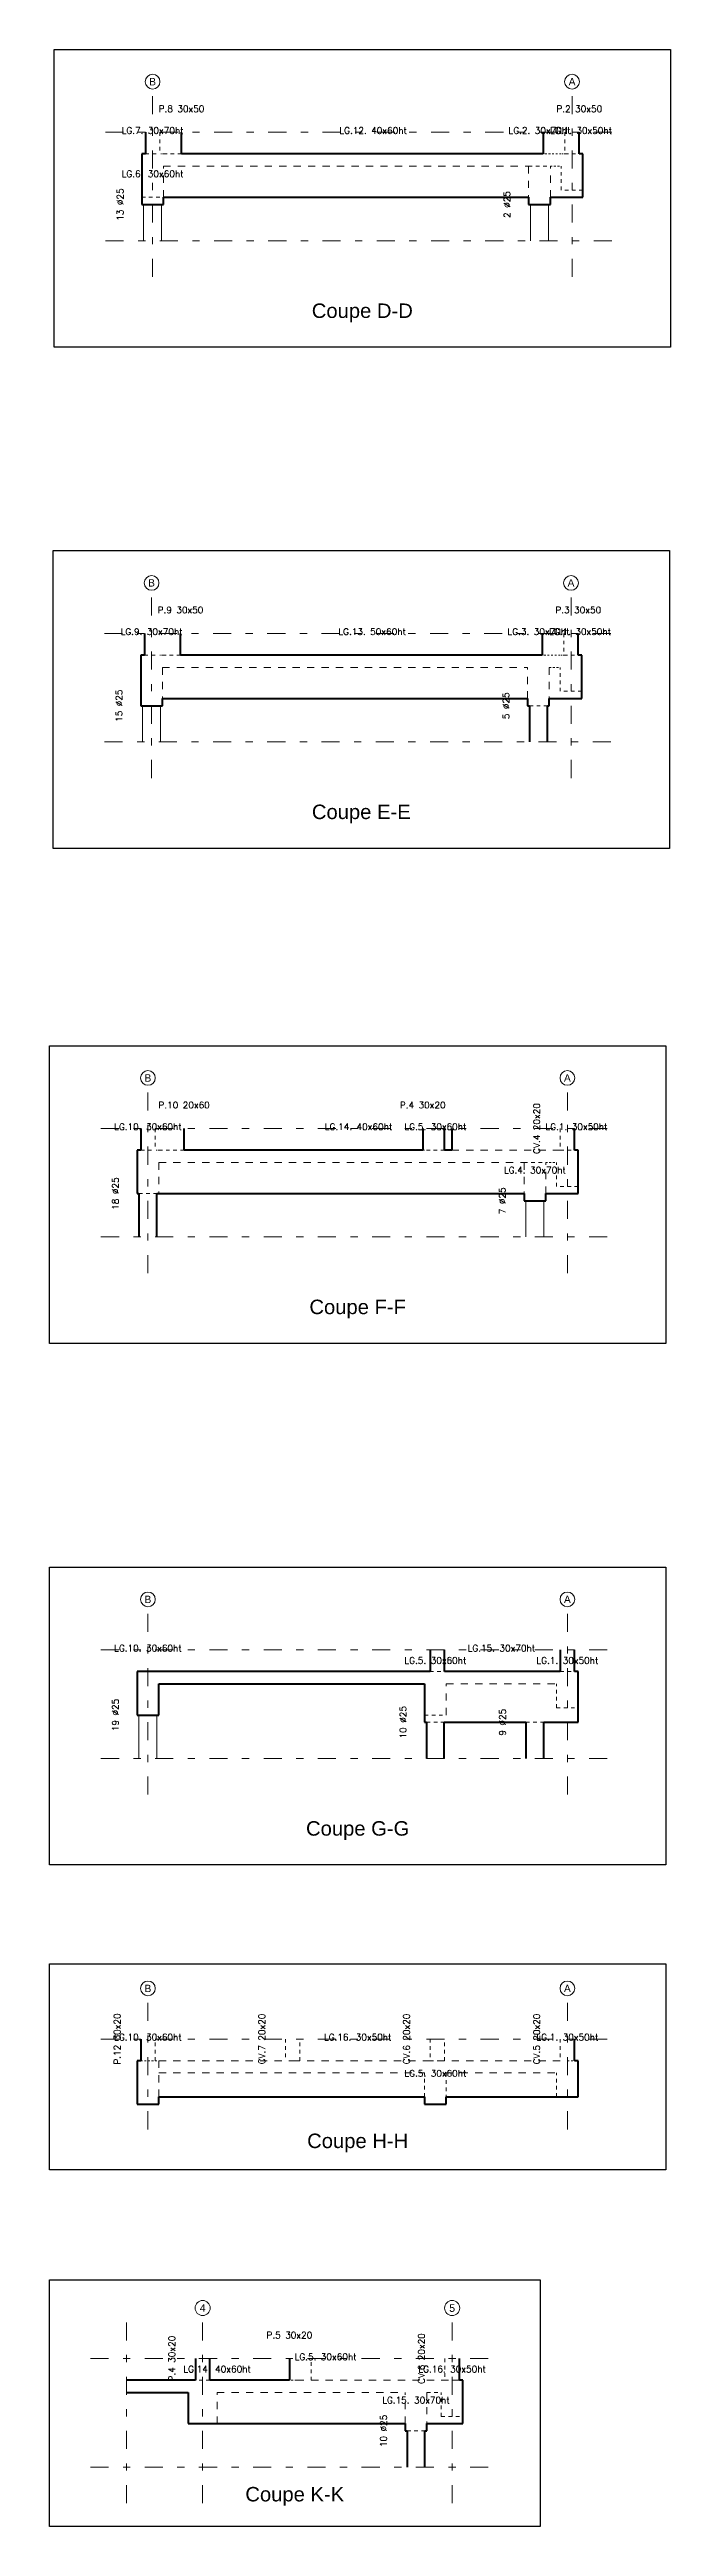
# Model space of a CAD drawing. Header units: centimetres. Extents: x -4069 to 1403, y -6242 to 452.
# Drawn here: x -3444 to -2586, y -6242 to -2815 of the extents above; entities that cross this region are included whole.
import ezdxf

# ---------------------------------------------------------------- set-up
doc = ezdxf.new("R2010")
doc.units = ezdxf.units.CM
doc.header["$LTSCALE"] = 100
doc.linetypes.add('GrDotted', pattern=[0.4, 0.1, -0.1, 0.1, -0.1])
doc.linetypes.add('GrFeatureAxis', pattern=[0.85, 0.25, -0.2, 0.1, -0.2, 0.1])
for name, color, linetype in [('farges. Coupe D-D', 7, 'Continuous'), ('farges. Coupe E-E', 7, 'Continuous'), ('farges. Coupe F-F', 7, 'Continuous'), ('farges. Coupe G-G', 7, 'Continuous'), ('farges. Coupe H-H', 7, 'Continuous'), ('farges. Coupe K-K', 7, 'Continuous'), ('K_ENT_M_farges_Bottom view 4 - Souterain Coupe A-A Coupe B-B Coupe C-C Coupe D-D Coupe E-E Coupe F-F Coupe G-G Coupe H-H Coupe K-K', 7, 'Continuous'), ('K_SYM_M_farges_Bottom view 4 - Souterain Coupe A-A Coupe B-B Coupe C-C Coupe D-D Coupe E-E Coupe F-F Coupe G-G Coupe H-H Coupe K-K', 7, 'Continuous')]:
    doc.layers.add(name, color=color, linetype=linetype)
doc.styles.add('GrGrid', font='ARIAL.TTF', dxfattribs={"height": 17})
doc.styles.add('GrTitleDrawing', font='swissli.ttf', dxfattribs={"height": 20})

msp = doc.modelspace()

# ---------------------------------------------------------------- linework, layer by layer
at = {"layer": 'farges. Coupe D-D', "color": 251, "linetype": 'GrFeatureAxis', "lineweight": 18}
for p, q in [((-3301.6, -2879.4), (-3301.6, -3129.4)), ((-2721.6, -2879.4), (-2721.6, -3129.4))]:
    msp.add_line(p, q, dxfattribs=at)
at = {"layer": 'farges. Coupe D-D', "color": 9, "linetype": 'GrFeatureAxis', "lineweight": 20}
for p, q in [((-3366.6, -2929.4), (-2656.6, -2929.4)), ((-3366.6, -3079.4), (-2656.6, -3079.4))]:
    msp.add_line(p, q, dxfattribs=at)
at = {"layer": 'farges. Coupe D-D', "color": 6, "linetype": 'Continuous', "lineweight": 60}
for p, q in [((-3311.6, -2929.4), (-3311.6, -2959.4)), ((-3261.6, -2959.4), (-3261.6, -2929.4)), ((-2761.6, -2929.4), (-2761.6, -2959.4)), ((-2711.6, -2959.4), (-2711.6, -2929.4))]:
    msp.add_line(p, q, dxfattribs=at)
at = {"layer": 'farges. Coupe D-D', "color": 9, "linetype": 'GrDotted', "lineweight": 15, "ltscale": 0.5}
for p, q in [((-3291.6, -2929.4), (-3291.6, -2959.4)), ((-2731.6, -2929.4), (-2731.6, -2959.4)), ((-3261.6, -2959.4), (-3286.6, -2959.4)), ((-2781.6, -2976.4), (-2751.6, -2976.4)), ((-2736.6, -3009.4), (-2736.6, -2976.4)), ((-2706.6, -3009.4), (-2736.6, -3009.4)), ((-3316.6, -3019.4), (-3286.6, -3019.4))]:
    msp.add_line(p, q, dxfattribs=at)
at = {"layer": 'farges. Coupe D-D', "color": 102, "linetype": 'Continuous', "lineweight": 60}
for p, q in [((-3311.6, -2959.4), (-3316.6, -2959.4)), ((-3316.6, -2959.4), (-3316.6, -3029.4)), ((-2781.6, -2959.4), (-3261.6, -2959.4)), ((-2761.6, -2959.4), (-2781.6, -2959.4)), ((-2706.6, -2959.4), (-2711.6, -2959.4)), ((-2706.6, -3009.4), (-2706.6, -2959.4)), ((-2706.6, -3019.4), (-2706.6, -3009.4)), ((-3316.6, -3029.4), (-3286.6, -3029.4)), ((-3286.6, -3029.4), (-3286.6, -3019.4)), ((-3286.6, -3019.4), (-2781.6, -3019.4)), ((-2781.6, -3019.4), (-2781.6, -3029.4)), ((-2781.6, -3029.4), (-2751.6, -3029.4)), ((-2751.6, -3029.4), (-2751.6, -3019.4)), ((-2751.6, -3019.4), (-2706.6, -3019.4))]:
    msp.add_line(p, q, dxfattribs=at)
at = {"layer": 'farges. Coupe D-D', "color": 5, "linetype": 'GrDotted', "lineweight": 20, "ltscale": 0.5}
for p, q in [((-3311.6, -2959.4), (-3291.6, -2959.4)), ((-2731.6, -2959.4), (-2711.6, -2959.4))]:
    msp.add_line(p, q, dxfattribs=at)
at = {"layer": 'farges. Coupe D-D', "color": 9, "linetype": 'GrDotted', "lineweight": 15, "ltscale": 0.125}
for p, q in [((-3286.6, -2959.4), (-3291.6, -2959.4)), ((-2731.6, -2959.4), (-2736.6, -2959.4))]:
    msp.add_line(p, q, dxfattribs=at)
at = {"layer": 'farges. Coupe D-D', "color": 9, "linetype": 'GrDotted', "lineweight": 15}
for p, q in [((-3286.6, -3019.4), (-3286.6, -2976.4)), ((-3286.6, -2976.4), (-2781.6, -2976.4)), ((-2781.6, -2976.4), (-2781.6, -3019.4)), ((-2751.6, -3019.4), (-2751.6, -2976.4))]:
    msp.add_line(p, q, dxfattribs=at)
at = {"layer": 'farges. Coupe D-D', "color": 9, "linetype": 'GrDotted', "lineweight": 15, "ltscale": 0.25}
for p, q in [((-2751.6, -2959.4), (-2761.6, -2959.4)), ((-2736.6, -2959.4), (-2751.6, -2959.4)), ((-2751.6, -2976.4), (-2736.6, -2976.4))]:
    msp.add_line(p, q, dxfattribs=at)
at = {"layer": 'farges. Coupe D-D', "color": 6, "linetype": 'Continuous', "lineweight": 20}
for p, q in [((-3314, -3029.4), (-3314, -3079.4)), ((-3289.1, -3079.4), (-3289.1, -3029.4)), ((-2779, -3029.4), (-2779, -3079.4)), ((-2754.1, -3079.4), (-2754.1, -3029.4))]:
    msp.add_line(p, q, dxfattribs=at)
at = {"layer": 'farges. Coupe D-D', "color": 9, "linetype": 'GrDotted', "lineweight": 15, "ltscale": 0.004919}
for p, q in [((-3313.8, -3029.4), (-3314, -3029.4)), ((-3289.1, -3029.4), (-3289.3, -3029.4)), ((-2778.8, -3029.4), (-2779, -3029.4)), ((-2754.1, -3029.4), (-2754.3, -3029.4))]:
    msp.add_line(p, q, dxfattribs=at)
at = {"layer": 'farges. Coupe D-D', "color": 6, "linetype": 'Continuous', "lineweight": 18}
for centre in [(-3301.6, -2859.4), (-2721.6, -2859.4)]:
    msp.add_ellipse(centre, major_axis=(7.21, 7.21), ratio=1, start_param=5.497787, end_param=11.780972, dxfattribs=at)
at = {"layer": 'farges. Coupe E-E', "color": 251, "linetype": 'GrFeatureAxis', "lineweight": 18}
for p, q in [((-3303, -3572.9), (-3303, -3822.9)), ((-2723, -3572.9), (-2723, -3822.9))]:
    msp.add_line(p, q, dxfattribs=at)
at = {"layer": 'farges. Coupe E-E', "color": 9, "linetype": 'GrFeatureAxis', "lineweight": 20}
for p, q in [((-3368, -3622.9), (-2658, -3622.9)), ((-3368, -3772.9), (-2658, -3772.9))]:
    msp.add_line(p, q, dxfattribs=at)
at = {"layer": 'farges. Coupe E-E', "color": 6, "linetype": 'Continuous', "lineweight": 60}
for p, q in [((-3313, -3622.9), (-3313, -3652.9)), ((-3263, -3652.9), (-3263, -3622.9)), ((-2763, -3622.9), (-2763, -3652.9)), ((-2713, -3652.9), (-2713, -3622.9)), ((-2780.4, -3722.9), (-2780.4, -3772.9)), ((-2755.6, -3772.9), (-2755.6, -3722.9))]:
    msp.add_line(p, q, dxfattribs=at)
at = {"layer": 'farges. Coupe E-E', "color": 9, "linetype": 'GrDotted', "lineweight": 15, "ltscale": 0.5}
for p, q in [((-2733, -3622.9), (-2733, -3652.9)), ((-3263, -3652.9), (-3288, -3652.9)), ((-2738, -3702.9), (-2738, -3669.9)), ((-2780.5, -3722.9), (-2755.5, -3722.9)), ((-2708, -3702.9), (-2738, -3702.9))]:
    msp.add_line(p, q, dxfattribs=at)
at = {"layer": 'farges. Coupe E-E', "color": 102, "linetype": 'Continuous', "lineweight": 60}
for p, q in [((-3313, -3652.9), (-3318, -3652.9)), ((-3318, -3652.9), (-3318, -3722.9)), ((-2783, -3652.9), (-3263, -3652.9)), ((-2763, -3652.9), (-2783, -3652.9)), ((-2708, -3652.9), (-2713, -3652.9)), ((-2708, -3702.9), (-2708, -3652.9)), ((-3318, -3722.9), (-3288, -3722.9)), ((-3288, -3722.9), (-3288, -3712.9)), ((-3288, -3712.9), (-2783, -3712.9)), ((-2783, -3712.9), (-2783, -3722.9)), ((-2783, -3722.9), (-2780.4, -3722.9)), ((-2755.6, -3722.9), (-2753, -3722.9)), ((-2753, -3722.9), (-2753, -3712.9)), ((-2753, -3712.9), (-2708, -3712.9)), ((-2708, -3712.9), (-2708, -3702.9))]:
    msp.add_line(p, q, dxfattribs=at)
at = {"layer": 'farges. Coupe E-E', "color": 5, "linetype": 'GrDotted', "lineweight": 20, "ltscale": 0.5}
for p, q in [((-3313, -3652.9), (-3293, -3652.9)), ((-2733, -3652.9), (-2713, -3652.9))]:
    msp.add_line(p, q, dxfattribs=at)
at = {"layer": 'farges. Coupe E-E', "color": 9, "linetype": 'GrDotted', "lineweight": 15, "ltscale": 0.125}
for p, q in [((-3288, -3652.9), (-3293, -3652.9)), ((-2733, -3652.9), (-2738, -3652.9))]:
    msp.add_line(p, q, dxfattribs=at)
at = {"layer": 'farges. Coupe E-E', "color": 9, "linetype": 'GrDotted', "lineweight": 15, "ltscale": 0.25}
for p, q in [((-2753, -3652.9), (-2763, -3652.9)), ((-2738, -3652.9), (-2753, -3652.9)), ((-2753, -3669.9), (-2738, -3669.9))]:
    msp.add_line(p, q, dxfattribs=at)
at = {"layer": 'farges. Coupe E-E', "color": 9, "linetype": 'GrDotted', "lineweight": 15}
for p, q in [((-3288, -3669.9), (-3288, -3712.9)), ((-3288, -3669.9), (-2783, -3669.9)), ((-2783, -3712.9), (-2783, -3669.9)), ((-2753, -3669.9), (-2753, -3712.9))]:
    msp.add_line(p, q, dxfattribs=at)
at = {"layer": 'farges. Coupe E-E', "color": 6, "linetype": 'Continuous', "lineweight": 20}
for p, q in [((-3315.5, -3722.9), (-3315.5, -3772.9)), ((-3290.5, -3772.9), (-3290.5, -3722.9))]:
    msp.add_line(p, q, dxfattribs=at)
at = {"layer": 'farges. Coupe E-E', "color": 9, "linetype": 'GrDotted', "lineweight": 15, "ltscale": 0.004919}
for p, q in [((-3315.3, -3722.9), (-3315.5, -3722.9)), ((-3290.5, -3722.9), (-3290.7, -3722.9))]:
    msp.add_line(p, q, dxfattribs=at)
at = {"layer": 'farges. Coupe E-E', "color": 6, "linetype": 'Continuous', "lineweight": 18}
for centre in [(-3303, -3552.9), (-2723, -3552.9)]:
    msp.add_ellipse(centre, major_axis=(7.21, 7.21), ratio=1, start_param=5.497787, end_param=11.780972, dxfattribs=at)
at = {"layer": 'farges. Coupe F-F', "color": 251, "linetype": 'GrFeatureAxis', "lineweight": 18}
for p, q in [((-3308, -4257.9), (-3308, -4507.9)), ((-2728, -4257.9), (-2728, -4507.9))]:
    msp.add_line(p, q, dxfattribs=at)
at = {"layer": 'farges. Coupe F-F', "color": 9, "linetype": 'GrFeatureAxis', "lineweight": 20}
for p, q in [((-3373, -4307.9), (-2663, -4307.9)), ((-3373, -4457.9), (-2663, -4457.9))]:
    msp.add_line(p, q, dxfattribs=at)
at = {"layer": 'farges. Coupe F-F', "color": 6, "linetype": 'Continuous', "lineweight": 60}
for p, q in [((-3318, -4307.9), (-3318, -4337.9)), ((-3258, -4337.9), (-3258, -4307.9)), ((-2928, -4307.9), (-2928, -4337.9)), ((-2898, -4337.9), (-2898, -4307.9)), ((-2718, -4337.9), (-2718, -4307.9)), ((-3320.5, -4397.9), (-3320.5, -4457.9)), ((-3295.6, -4457.9), (-3295.6, -4397.9))]:
    msp.add_line(p, q, dxfattribs=at)
at = {"layer": 'farges. Coupe F-F', "color": 9, "linetype": 'GrDotted', "lineweight": 15, "ltscale": 0.5}
for p, q in [((-3298, -4307.9), (-3298, -4337.9)), ((-3258, -4337.9), (-3293, -4337.9)), ((-2898, -4337.9), (-2925.5, -4337.9)), ((-2788, -4354.9), (-2758, -4354.9)), ((-2743, -4387.9), (-2743, -4354.9)), ((-3320.5, -4397.9), (-3295.6, -4397.9)), ((-2713, -4387.9), (-2743, -4387.9))]:
    msp.add_line(p, q, dxfattribs=at)
at = {"layer": 'farges. Coupe F-F', "color": 5, "linetype": 'Continuous', "lineweight": 60}
msp.add_line((-2888, -4307.9), (-2888, -4337.9), dxfattribs=at)
at = {"layer": 'farges. Coupe F-F', "color": 6, "linetype": 'GrDotted', "lineweight": 20, "ltscale": 0.5}
msp.add_line((-2738, -4307.9), (-2738, -4337.9), dxfattribs=at)
at = {"layer": 'farges. Coupe F-F', "color": 102, "linetype": 'Continuous', "lineweight": 60}
for p, q in [((-3318, -4337.9), (-3323, -4337.9)), ((-3323, -4337.9), (-3323, -4397.9)), ((-2928, -4337.9), (-3258, -4337.9)), ((-2895.5, -4337.9), (-2898, -4337.9)), ((-2888, -4337.9), (-2895.5, -4337.9)), ((-2713, -4337.9), (-2718, -4337.9)), ((-2713, -4387.9), (-2713, -4337.9)), ((-3323, -4397.9), (-3320.5, -4397.9)), ((-3295.6, -4397.9), (-3293, -4397.9)), ((-3293, -4397.9), (-2925.5, -4397.9)), ((-2925.5, -4397.9), (-2895.5, -4397.9)), ((-2895.5, -4397.9), (-2788, -4397.9)), ((-2788, -4397.9), (-2788, -4407.9)), ((-2788, -4407.9), (-2758, -4407.9)), ((-2758, -4407.9), (-2758, -4397.9)), ((-2758, -4397.9), (-2713, -4397.9)), ((-2713, -4397.9), (-2713, -4387.9))]:
    msp.add_line(p, q, dxfattribs=at)
at = {"layer": 'farges. Coupe F-F', "color": 9, "linetype": 'GrDotted', "lineweight": 20, "ltscale": 0.5}
msp.add_line((-3318, -4337.9), (-3298, -4337.9), dxfattribs=at)
at = {"layer": 'farges. Coupe F-F', "color": 9, "linetype": 'GrDotted', "lineweight": 15, "ltscale": 0.125}
msp.add_line((-3293, -4337.9), (-3298, -4337.9), dxfattribs=at)
at = {"layer": 'farges. Coupe F-F', "color": 9, "linetype": 'GrDotted', "lineweight": 15, "ltscale": 0.0625}
msp.add_line((-2925.5, -4337.9), (-2928, -4337.9), dxfattribs=at)
at = {"layer": 'farges. Coupe F-F', "color": 5, "linetype": 'GrDotted', "lineweight": 20}
msp.add_line((-2888, -4337.9), (-2738, -4337.9), dxfattribs=at)
at = {"layer": 'farges. Coupe F-F', "color": 5, "linetype": 'GrDotted', "lineweight": 20, "ltscale": 0.5}
msp.add_line((-2738, -4337.9), (-2718, -4337.9), dxfattribs=at)
at = {"layer": 'farges. Coupe F-F', "color": 9, "linetype": 'GrDotted', "lineweight": 15}
for p, q in [((-3293, -4354.9), (-3293, -4397.9)), ((-3293, -4354.9), (-2788, -4354.9)), ((-2788, -4354.9), (-2788, -4397.9)), ((-2758, -4397.9), (-2758, -4354.9))]:
    msp.add_line(p, q, dxfattribs=at)
at = {"layer": 'farges. Coupe F-F', "color": 9, "linetype": 'GrDotted', "lineweight": 15, "ltscale": 0.25}
msp.add_line((-2758, -4354.9), (-2743, -4354.9), dxfattribs=at)
at = {"layer": 'farges. Coupe F-F', "color": 6, "linetype": 'Continuous', "lineweight": 20}
for p, q in [((-2785.5, -4407.9), (-2785.5, -4457.9)), ((-2760.6, -4457.9), (-2760.6, -4407.9))]:
    msp.add_line(p, q, dxfattribs=at)
at = {"layer": 'farges. Coupe F-F', "color": 9, "linetype": 'GrDotted', "lineweight": 15, "ltscale": 0.004919}
for p, q in [((-2785.3, -4407.9), (-2785.5, -4407.9)), ((-2760.6, -4407.9), (-2760.8, -4407.9))]:
    msp.add_line(p, q, dxfattribs=at)
at = {"layer": 'farges. Coupe F-F', "color": 6, "linetype": 'Continuous', "lineweight": 18}
for centre in [(-3308, -4237.9), (-2728, -4237.9)]:
    msp.add_ellipse(centre, major_axis=(-7.21, 7.21), ratio=1, start_param=3.926991, end_param=10.210176, dxfattribs=at)
at = {"layer": 'farges. Coupe G-G', "color": 251, "linetype": 'GrFeatureAxis', "lineweight": 18}
for p, q in [((-3308, -4979.4), (-3308, -5229.4)), ((-2728, -4979.4), (-2728, -5229.4))]:
    msp.add_line(p, q, dxfattribs=at)
at = {"layer": 'farges. Coupe G-G', "color": 9, "linetype": 'GrFeatureAxis', "lineweight": 20}
for p, q in [((-3373, -5029.4), (-2663, -5029.4)), ((-3373, -5179.4), (-2663, -5179.4))]:
    msp.add_line(p, q, dxfattribs=at)
at = {"layer": 'farges. Coupe G-G', "color": 5, "linetype": 'Continuous', "lineweight": 60}
for p, q in [((-2918, -5029.4), (-2918, -5059.4)), ((-2898, -5059.4), (-2898, -5029.4)), ((-2738, -5029.4), (-2738, -5059.4)), ((-2718, -5059.4), (-2718, -5029.4))]:
    msp.add_line(p, q, dxfattribs=at)
at = {"layer": 'farges. Coupe G-G', "color": 102, "linetype": 'Continuous', "lineweight": 60}
for p, q in [((-3293, -5059.4), (-3323, -5059.4)), ((-3323, -5059.4), (-3323, -5119.4)), ((-2918, -5059.4), (-2925.5, -5059.4)), ((-2738, -5059.4), (-2898, -5059.4)), ((-2713, -5059.4), (-2718, -5059.4)), ((-2713, -5129.4), (-2713, -5059.4)), ((-3293, -5119.4), (-3293, -5076.4)), ((-2925.5, -5076.4), (-2925.5, -5129.4)), ((-3323, -5119.4), (-3293, -5119.4)), ((-2925.5, -5129.4), (-2922.8, -5129.4)), ((-2898.2, -5129.4), (-2785.3, -5129.4)), ((-2760.7, -5129.4), (-2713, -5129.4))]:
    msp.add_line(p, q, dxfattribs=at)
at = {"layer": 'farges. Coupe G-G', "color": 2, "linetype": 'Continuous', "lineweight": 60}
for p, q in [((-2925.5, -5059.4), (-3293, -5059.4)), ((-3293, -5076.4), (-2925.5, -5076.4))]:
    msp.add_line(p, q, dxfattribs=at)
at = {"layer": 'farges. Coupe G-G', "color": 5, "linetype": 'GrDotted', "lineweight": 20, "ltscale": 0.5}
for p, q in [((-2918, -5059.4), (-2898, -5059.4)), ((-2738, -5059.4), (-2718, -5059.4))]:
    msp.add_line(p, q, dxfattribs=at)
at = {"layer": 'farges. Coupe G-G', "color": 9, "linetype": 'GrDotted', "lineweight": 15}
for p, q in [((-2895.5, -5119.4), (-2895.5, -5076.4)), ((-2895.5, -5076.4), (-2743, -5076.4))]:
    msp.add_line(p, q, dxfattribs=at)
at = {"layer": 'farges. Coupe G-G', "color": 9, "linetype": 'GrDotted', "lineweight": 15, "ltscale": 0.5}
for p, q in [((-2743, -5109.4), (-2743, -5076.4)), ((-2925.5, -5119.4), (-2895.5, -5119.4)), ((-2922.8, -5129.4), (-2898.2, -5129.4)), ((-2785.3, -5129.4), (-2760.7, -5129.4)), ((-2743, -5109.4), (-2713, -5109.4))]:
    msp.add_line(p, q, dxfattribs=at)
at = {"layer": 'farges. Coupe G-G', "color": 6, "linetype": 'Continuous', "lineweight": 20}
for p, q in [((-3320.5, -5119.4), (-3320.5, -5179.4)), ((-3295.6, -5179.4), (-3295.6, -5119.4))]:
    msp.add_line(p, q, dxfattribs=at)
at = {"layer": 'farges. Coupe G-G', "color": 9, "linetype": 'GrDotted', "lineweight": 15, "ltscale": 0.004919}
for p, q in [((-3320.3, -5119.4), (-3320.5, -5119.4)), ((-3295.6, -5119.4), (-3295.8, -5119.4))]:
    msp.add_line(p, q, dxfattribs=at)
at = {"layer": 'farges. Coupe G-G', "color": 6, "linetype": 'Continuous', "lineweight": 60}
for p, q in [((-2922.8, -5129.4), (-2922.8, -5179.4)), ((-2898.2, -5179.4), (-2898.2, -5129.4)), ((-2785.3, -5129.4), (-2785.3, -5179.4)), ((-2760.7, -5179.4), (-2760.7, -5129.4))]:
    msp.add_line(p, q, dxfattribs=at)
at = {"layer": 'farges. Coupe G-G', "color": 6, "linetype": 'Continuous', "lineweight": 18}
for centre in [(-3308, -4959.4), (-2728, -4959.4)]:
    msp.add_ellipse(centre, major_axis=(-7.21, 7.21), ratio=1, start_param=3.926991, end_param=10.210176, dxfattribs=at)
at = {"layer": 'farges. Coupe H-H', "color": 251, "linetype": 'GrFeatureAxis', "lineweight": 18}
for p, q in [((-3308, -5517.7), (-3308, -5707.7)), ((-2728, -5517.7), (-2728, -5707.7))]:
    msp.add_line(p, q, dxfattribs=at)
at = {"layer": 'farges. Coupe H-H', "color": 9, "linetype": 'GrFeatureAxis', "lineweight": 20}
msp.add_line((-3373, -5567.7), (-2663, -5567.7), dxfattribs=at)
at = {"layer": 'farges. Coupe H-H', "color": 6, "linetype": 'Continuous', "lineweight": 60}
for p, q in [((-3318, -5567.7), (-3318, -5597.7)), ((-2718, -5597.7), (-2718, -5567.7))]:
    msp.add_line(p, q, dxfattribs=at)
at = {"layer": 'farges. Coupe H-H', "color": 6, "linetype": 'GrDotted', "lineweight": 20, "ltscale": 0.5}
for p, q in [((-3298, -5597.7), (-3298, -5567.7)), ((-3118, -5567.7), (-3118, -5597.7)), ((-3098, -5597.7), (-3098, -5567.7)), ((-2918, -5567.7), (-2918, -5597.7)), ((-2898, -5597.7), (-2898, -5567.7)), ((-2738, -5567.7), (-2738, -5597.7))]:
    msp.add_line(p, q, dxfattribs=at)
at = {"layer": 'farges. Coupe H-H', "color": 102, "linetype": 'Continuous', "lineweight": 60}
for p, q in [((-3318, -5597.7), (-3323, -5597.7)), ((-3323, -5597.7), (-3323, -5657.7)), ((-2713, -5597.7), (-2718, -5597.7)), ((-2713, -5647.7), (-2713, -5597.7)), ((-3293, -5657.7), (-3293, -5647.7)), ((-3293, -5647.7), (-2925.5, -5647.7)), ((-2925.5, -5647.7), (-2925.5, -5657.7)), ((-2895.5, -5657.7), (-2895.5, -5647.7)), ((-2895.5, -5647.7), (-2743, -5647.7)), ((-2743, -5647.7), (-2713, -5647.7)), ((-3323, -5657.7), (-3293, -5657.7)), ((-2925.5, -5657.7), (-2895.5, -5657.7))]:
    msp.add_line(p, q, dxfattribs=at)
at = {"layer": 'farges. Coupe H-H', "color": 9, "linetype": 'GrDotted', "lineweight": 15, "ltscale": 0.25}
msp.add_line((-3318, -5597.7), (-3308, -5597.7), dxfattribs=at)
at = {"layer": 'farges. Coupe H-H', "color": 5, "linetype": 'GrDotted', "lineweight": 20, "ltscale": 0.25}
for p, q in [((-3308, -5597.7), (-3293, -5597.7)), ((-2728, -5597.7), (-2718, -5597.7))]:
    msp.add_line(p, q, dxfattribs=at)
at = {"layer": 'farges. Coupe H-H', "color": 5, "linetype": 'GrDotted', "lineweight": 20}
for p, q in [((-3293, -5597.7), (-3108, -5597.7)), ((-3108, -5597.7), (-2908, -5597.7)), ((-2908, -5597.7), (-2728, -5597.7))]:
    msp.add_line(p, q, dxfattribs=at)
at = {"layer": 'farges. Coupe H-H', "color": 9, "linetype": 'GrDotted', "lineweight": 15}
for p, q in [((-3293, -5647.7), (-3293, -5597.7)), ((-3293, -5614.7), (-2925.5, -5614.7)), ((-2895.5, -5614.7), (-2743, -5614.7))]:
    msp.add_line(p, q, dxfattribs=at)
at = {"layer": 'farges. Coupe H-H', "color": 9, "linetype": 'GrDotted', "lineweight": 15, "ltscale": 0.5}
for p, q in [((-2925.5, -5647.7), (-2925.5, -5614.7)), ((-2895.5, -5614.7), (-2895.5, -5647.7)), ((-2743, -5647.7), (-2743, -5614.7))]:
    msp.add_line(p, q, dxfattribs=at)
at = {"layer": 'farges. Coupe H-H', "color": 5, "linetype": 'GrDotted', "lineweight": 20, "ltscale": 0.5}
msp.add_line((-2918, -5597.7), (-2898, -5597.7), dxfattribs=at)
at = {"layer": 'farges. Coupe H-H', "color": 6, "linetype": 'Continuous', "lineweight": 18}
for centre in [(-3308, -5497.7), (-2728, -5497.7)]:
    msp.add_ellipse(centre, major_axis=(-7.21, 7.21), ratio=1, start_param=3.926991, end_param=10.210176, dxfattribs=at)
at = {"layer": 'farges. Coupe K-K', "color": 9, "linetype": 'GrFeatureAxis', "lineweight": 20}
for p, q in [((-3337.5, -5959.9), (-3337.5, -6209.9)), ((-3387.5, -6009.9), (-2822.4, -6009.9)), ((-3387.5, -6159.9), (-2822.4, -6159.9))]:
    msp.add_line(p, q, dxfattribs=at)
at = {"layer": 'farges. Coupe K-K', "color": 251, "linetype": 'GrFeatureAxis', "lineweight": 18}
for p, q in [((-3232.4, -6209.9), (-3232.4, -5959.9)), ((-2887.4, -6209.9), (-2887.4, -5959.9))]:
    msp.add_line(p, q, dxfattribs=at)
at = {"layer": 'farges. Coupe K-K', "color": 6, "linetype": 'Continuous', "lineweight": 60}
for p, q in [((-3242.4, -6009.9), (-3242.4, -6039.9)), ((-3222.4, -6039.9), (-3222.4, -6009.9)), ((-3112.4, -6009.9), (-3112.4, -6039.9)), ((-2877.4, -6039.9), (-2877.4, -6009.9)), ((-2949.7, -6109.9), (-2949.7, -6159.9)), ((-2925, -6159.9), (-2925, -6109.9))]:
    msp.add_line(p, q, dxfattribs=at)
at = {"layer": 'farges. Coupe K-K', "color": 6, "linetype": 'GrDotted', "lineweight": 20, "ltscale": 0.5}
for p, q in [((-3082.4, -6039.9), (-3082.4, -6009.9)), ((-2897.4, -6009.9), (-2897.4, -6039.9))]:
    msp.add_line(p, q, dxfattribs=at)
at = {"layer": 'farges. Coupe K-K', "color": 2, "linetype": 'Continuous', "lineweight": 60}
for p, q in [((-3252.4, -6039.9), (-3337.5, -6039.9)), ((-3337.5, -6056.9), (-3252.4, -6056.9))]:
    msp.add_line(p, q, dxfattribs=at)
at = {"layer": 'farges. Coupe K-K', "color": 102, "linetype": 'Continuous', "lineweight": 60}
for p, q in [((-3242.4, -6039.9), (-3252.4, -6039.9)), ((-3252.4, -6056.9), (-3252.4, -6099.9)), ((-3112.4, -6039.9), (-3222.4, -6039.9)), ((-2872.4, -6039.9), (-2877.4, -6039.9)), ((-2872.4, -6099.9), (-2872.4, -6039.9)), ((-3252.4, -6099.9), (-2952.4, -6099.9)), ((-2952.4, -6099.9), (-2952.4, -6109.9)), ((-2922.4, -6109.9), (-2922.4, -6099.9)), ((-2922.4, -6099.9), (-2872.4, -6099.9)), ((-2952.4, -6109.9), (-2949.7, -6109.9)), ((-2925, -6109.9), (-2922.4, -6109.9))]:
    msp.add_line(p, q, dxfattribs=at)
at = {"layer": 'farges. Coupe K-K', "color": 9, "linetype": 'GrDotted', "lineweight": 15, "ltscale": 0.5}
for p, q in [((-3222.4, -6039.9), (-3242.4, -6039.9)), ((-2922.4, -6056.9), (-2902.4, -6056.9)), ((-2902.4, -6089.9), (-2902.4, -6056.9)), ((-2902.4, -6089.9), (-2872.4, -6089.9)), ((-2949.7, -6109.9), (-2925, -6109.9))]:
    msp.add_line(p, q, dxfattribs=at)
at = {"layer": 'farges. Coupe K-K', "color": 9, "linetype": 'GrDotted', "lineweight": 15}
for p, q in [((-3212.4, -6099.9), (-3212.4, -6056.9)), ((-3212.4, -6056.9), (-2952.4, -6056.9)), ((-2952.4, -6099.9), (-2952.4, -6056.9)), ((-2922.4, -6056.9), (-2922.4, -6099.9))]:
    msp.add_line(p, q, dxfattribs=at)
at = {"layer": 'farges. Coupe K-K', "color": 9, "linetype": 'GrDotted', "lineweight": 15, "ltscale": 0.25}
msp.add_line((-3102.4, -6039.9), (-3112.4, -6039.9), dxfattribs=at)
at = {"layer": 'farges. Coupe K-K', "color": 5, "linetype": 'GrDotted', "lineweight": 20}
msp.add_line((-3102.4, -6039.9), (-2877.4, -6039.9), dxfattribs=at)
at = {"layer": 'farges. Coupe K-K', "color": 5, "linetype": 'GrDotted', "lineweight": 20, "ltscale": 0.5}
msp.add_line((-2897.4, -6039.9), (-2877.4, -6039.9), dxfattribs=at)
at = {"layer": 'farges. Coupe K-K', "color": 6, "linetype": 'Continuous', "lineweight": 18}
for centre in [(-3232.4, -5939.9), (-2887.4, -5939.9)]:
    msp.add_ellipse(centre, major_axis=(-7.37, 7.37), ratio=1, start_param=3.926991, end_param=10.210176, dxfattribs=at)
at = {"layer": 'K_ENT_M_farges_Bottom view 4 - Souterain Coupe A-A Coupe B-B Coupe C-C Coupe D-D Coupe E-E Coupe F-F Coupe G-G Coupe H-H Coupe K-K', "color": 7, "linetype": 'Continuous', "lineweight": -3}
for points in [[(-3437.6, -2814.9), (-2585.6, -2814.9), (-2585.6, -3226.9), (-3437.6, -3226.9), (-3437.6, -2814.9)], [(-3439, -3508.3), (-2587, -3508.3), (-2587, -3920.3), (-3439, -3920.3), (-3439, -3508.3)], [(-3444, -4193.3), (-2592, -4193.3), (-2592, -4605.3), (-3444, -4605.3), (-3444, -4193.3)], [(-3444, -4914.9), (-2592, -4914.9), (-2592, -5326.9), (-3444, -5326.9), (-3444, -4914.9)], [(-3444, -5463.8), (-2592, -5463.8), (-2592, -5748.6), (-3444, -5748.6), (-3444, -5463.8)], [(-3444, -5901.1), (-2765.9, -5901.1), (-2765.9, -6242.2), (-3444, -6242.2), (-3444, -5901.1)]]:
    msp.add_lwpolyline(points, dxfattribs=at)

# ---------------------------------------------------------------- texts
at = {"layer": 'farges. Coupe D-D', "color": 5, "linetype": 'Continuous', "lineweight": -3, "style": 'GrGrid'}
for s, p in [('B', (-3306.3, -2864.5)), ('A', (-2726.3, -2864.5))]:
    msp.add_text(s, height=10.2, dxfattribs=at).set_placement(p)
at = {"layer": 'farges. Coupe D-D', "color": 7, "linetype": 'Continuous', "lineweight": -3, "insert": (-3011.6, -3166.3), "char_height": 20, "attachment_point": 2, "style": 'GrTitleDrawing'}
msp.add_mtext('Coupe D-D', dxfattribs=at)
at = {"layer": 'farges. Coupe E-E', "color": 5, "linetype": 'Continuous', "lineweight": -3, "style": 'GrGrid'}
for s, p in [('B', (-3307.8, -3558)), ('A', (-2727.8, -3558))]:
    msp.add_text(s, height=10.2, dxfattribs=at).set_placement(p)
at = {"layer": 'farges. Coupe E-E', "color": 7, "linetype": 'Continuous', "lineweight": -3, "insert": (-3013, -3859.7), "char_height": 20, "attachment_point": 2, "style": 'GrTitleDrawing'}
msp.add_mtext('Coupe E-E', dxfattribs=at)
at = {"layer": 'farges. Coupe F-F', "color": 5, "linetype": 'Continuous', "lineweight": -3, "style": 'GrGrid'}
for s, p in [('B', (-3312.8, -4243)), ('A', (-2732.8, -4243))]:
    msp.add_text(s, height=10.2, dxfattribs=at).set_placement(p)
at = {"layer": 'farges. Coupe F-F', "color": 7, "linetype": 'Continuous', "lineweight": -3, "insert": (-3018, -4544.7), "char_height": 20, "attachment_point": 2, "style": 'GrTitleDrawing'}
msp.add_mtext('Coupe F-F', dxfattribs=at)
at = {"layer": 'farges. Coupe G-G', "color": 5, "linetype": 'Continuous', "lineweight": -3, "style": 'GrGrid'}
for s, p in [('B', (-3312.8, -4964.5)), ('A', (-2732.8, -4964.5))]:
    msp.add_text(s, height=10.2, dxfattribs=at).set_placement(p)
at = {"layer": 'farges. Coupe G-G', "color": 7, "linetype": 'Continuous', "lineweight": -3, "insert": (-3018, -5266.3), "char_height": 20, "attachment_point": 2, "style": 'GrTitleDrawing'}
msp.add_mtext('Coupe G-G', dxfattribs=at)
at = {"layer": 'farges. Coupe H-H', "color": 5, "linetype": 'Continuous', "lineweight": -3, "style": 'GrGrid'}
for s, p in [('B', (-3312.8, -5502.8)), ('A', (-2732.8, -5502.8))]:
    msp.add_text(s, height=10.2, dxfattribs=at).set_placement(p)
at = {"layer": 'farges. Coupe H-H', "color": 7, "linetype": 'Continuous', "lineweight": -3, "insert": (-3018, -5698.6), "char_height": 20, "attachment_point": 2, "style": 'GrTitleDrawing'}
msp.add_mtext('Coupe H-H', dxfattribs=at)
at = {"layer": 'farges. Coupe K-K', "color": 5, "linetype": 'Continuous', "lineweight": -3, "style": 'GrGrid'}
for s, p in [('4', (-3236.4, -5945.1)), ('5', (-2891.4, -5945.2))]:
    msp.add_text(s, height=10.4, dxfattribs=at).set_placement(p)
at = {"layer": 'farges. Coupe K-K', "color": 7, "linetype": 'Continuous', "lineweight": -3, "insert": (-3105, -6187.5), "char_height": 20, "attachment_point": 2, "style": 'GrTitleDrawing'}
msp.add_mtext('Coupe K-K', dxfattribs=at)
at = {"layer": 'K_SYM_M_farges_Bottom view 4 - Souterain Coupe A-A Coupe B-B Coupe C-C Coupe D-D Coupe E-E Coupe F-F Coupe G-G Coupe H-H Coupe K-K', "color": 7, "linetype": 'Continuous', "lineweight": -3, "char_height": 9, "attachment_point": 5}
for s, insert in [('{\\Fsimplex.shx|c0|c0;P.8 30x50}', (-3261.6, -2896.9)), ('{\\Fsimplex.shx|c0|c0;P.2 30x50}', (-2711.6, -2896.9)), ('{\\Fsimplex.shx|c0|c0;LG.7. 30x70ht}', (-3301.6, -2926.9)), ('{\\Fsimplex.shx|c0|c0;LG.12. 40x60ht}', (-2996.6, -2926.9)), ('{\\Fsimplex.shx|c0|c0;LG.2. 30x70ht}', (-2766.6, -2926.9)), ('{\\Fsimplex.shx|c0|c0;LG.1. 30x50ht}', (-2709.1, -2926.9)), ('{\\Fsimplex.shx|c0|c0;LG.6. 30x60ht}', (-3301.6, -2986.9)), ('{\\Fsimplex.shx|c0|c0;P.9 30x50}', (-3263, -3590.4)), ('{\\Fsimplex.shx|c0|c0;P.3 30x50}', (-2713, -3590.4)), ('{\\Fsimplex.shx|c0|c0;LG.9. 30x70ht}', (-3303, -3620.4)), ('{\\Fsimplex.shx|c0|c0;LG.13. 50x60ht}', (-2998, -3620.4)), ('{\\Fsimplex.shx|c0|c0;LG.3. 30x70ht}', (-2768, -3620.4)), ('{\\Fsimplex.shx|c0|c0;LG.1. 30x50ht}', (-2710.5, -3620.4)), ('{\\Fsimplex.shx|c0|c0;P.10 20x60}', (-3258, -4275.4)), ('{\\Fsimplex.shx|c0|c0;P.4 30x20}', (-2928, -4275.4)), ('{\\Fsimplex.shx|c0|c0;LG.10. 30x60ht}', (-3308, -4305.4)), ('{\\Fsimplex.shx|c0|c0;LG.14. 40x60ht}', (-3016.8, -4305.4)), ('{\\Fsimplex.shx|c0|c0;LG.5. 30x60ht}', (-2910.5, -4305.4)), ('{\\Fsimplex.shx|c0|c0;LG.1. 30x50ht}', (-2715.5, -4305.4)), ('{\\Fsimplex.shx|c0|c0;LG.4. 30x70ht}', (-2773, -4365.4)), ('{\\Fsimplex.shx|c0|c0;LG.10. 30x60ht}', (-3308, -5026.9)), ('{\\Fsimplex.shx|c0|c0;LG.15. 30x70ht}', (-2819.3, -5026.9)), ('{\\Fsimplex.shx|c0|c0;LG.5. 30x60ht}', (-2910.5, -5043.9)), ('{\\Fsimplex.shx|c0|c0;LG.1. 30x50ht}', (-2728, -5043.9)), ('{\\Fsimplex.shx|c0|c0;LG.10. 30x60ht}', (-3308, -5565.2)), ('{\\Fsimplex.shx|c0|c0;LG.16. 30x50ht}', (-3018, -5565.2)), ('{\\Fsimplex.shx|c0|c0;LG.1. 30x50ht}', (-2728, -5565.2)), ('{\\Fsimplex.shx|c0|c0;LG.5. 30x60ht}', (-2910.5, -5615.2)), ('{\\Fsimplex.shx|c0|c0;P.5 30x20}', (-3112.4, -5977.4)), ('{\\Fsimplex.shx|c0|c0;LG.14. 40x60ht}', (-3212.4, -6024.4)), ('{\\Fsimplex.shx|c0|c0;LG.5. 30x60ht}', (-3062.4, -6007.4)), ('{\\Fsimplex.shx|c0|c0;LG.16. 30x50ht}', (-2887.4, -6024.4)), ('{\\Fsimplex.shx|c0|c0;LG.15. 30x70ht}', (-2937.4, -6067.4))]:
    msp.add_mtext(s, dxfattribs=dict(at, insert=insert))
at = {"layer": 'K_SYM_M_farges_Bottom view 4 - Souterain Coupe A-A Coupe B-B Coupe C-C Coupe D-D Coupe E-E Coupe F-F Coupe G-G Coupe H-H Coupe K-K', "color": 7, "linetype": 'Continuous', "lineweight": -3, "char_height": 9, "attachment_point": 5, "rotation": 90}
for s, insert in [('{\\Fsimplex.shx|c0|c0;13 %%c25}', (-3346.5, -3029.4)), ('{\\Fsimplex.shx|c0|c0;2 %%c25}', (-2811.5, -3029.4)), ('{\\Fsimplex.shx|c0|c0;15 %%c25}', (-3348, -3722.9)), ('{\\Fsimplex.shx|c0|c0;5 %%c25}', (-2812.9, -3722.9)), ('{\\Fsimplex.shx|c0|c0;CV.4 20x20}', (-2770.5, -4307.9)), ('{\\Fsimplex.shx|c0|c0;18 %%c25}', (-3353, -4397.9)), ('{\\Fsimplex.shx|c0|c0;7 %%c25}', (-2818, -4407.9)), ('{\\Fsimplex.shx|c0|c0;19 %%c25}', (-3353, -5119.4)), ('{\\Fsimplex.shx|c0|c0;10 %%c25}', (-2955.3, -5129.4)), ('{\\Fsimplex.shx|c0|c0;9 %%c25}', (-2817.8, -5129.4)), ('{\\Fsimplex.shx|c0|c0;P.12 30x20}', (-3350.5, -5567.7)), ('{\\Fsimplex.shx|c0|c0;CV.7 20x20}', (-3150.5, -5567.7)), ('{\\Fsimplex.shx|c0|c0;CV.6 20x20}', (-2950.5, -5567.7)), ('{\\Fsimplex.shx|c0|c0;CV.5 20x20}', (-2770.5, -5567.7)), ('{\\Fsimplex.shx|c0|c0;P.4 30x20}', (-3274.9, -6009.9)), ('{\\Fsimplex.shx|c0|c0;CV.6 20x20}', (-2929.9, -6009.9)), ('{\\Fsimplex.shx|c0|c0;10 %%c25}', (-2982.2, -6109.9))]:
    msp.add_mtext(s, dxfattribs=dict(at, insert=insert))

doc.saveas('drawing.dxf')
